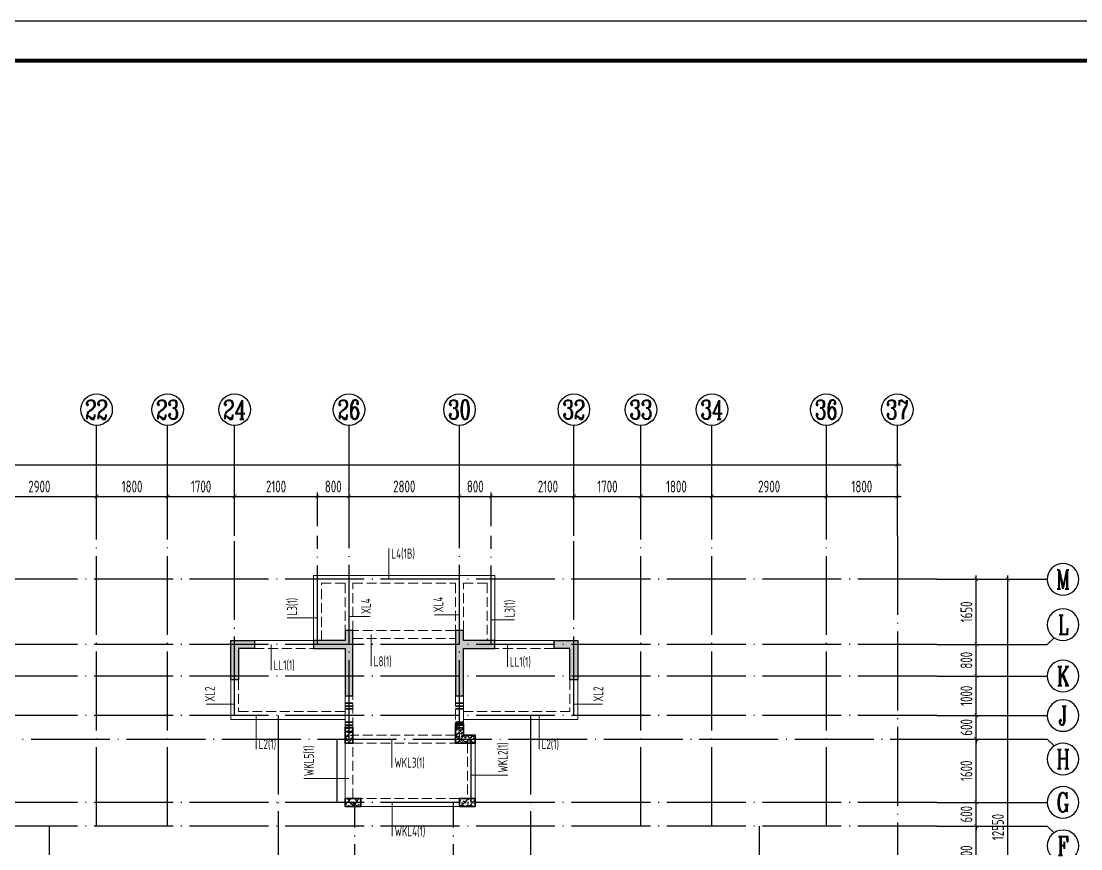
# Model space of a CAD drawing. Extents: x -668857 to 143095, y -247466 to 228182.
# Drawn here: x -69943 to -43082, y -209027 to -188066 of the extents above; entities that cross this region are included whole.
import ezdxf
from ezdxf.enums import TextEntityAlignment as Align

# ---------------------------------------------------------------- set-up
doc = ezdxf.new("R2010")
doc.units = 0
doc.header["$LTSCALE"] = 1000
doc.linetypes.add('DASH', pattern=[0.35, 0.25, -0.1])
doc.linetypes.add('DOTE', pattern=[2.42, 2, -0.2, 0.02, -0.2])
doc.layers.get('0').update_dxf_attribs({"linetype": 'CONTINUOUS'})
doc.layers.get('DEFPOINTS').update_dxf_attribs({"linetype": 'CONTINUOUS'})
for name, color, linetype in [('-TK', 7, 'CONTINUOUS'), ('A-AXIS', 1, 'CONTINUOUS'), ('A-DOTE', 10, 'DOTE'), ('AXIS_NUM', 7, 'CONTINUOUS'), ('S-L主梁线', 4, 'DASH'), ('S-L梁编号', 6, 'CONTINUOUS'), ('S-Q墙填充', 252, 'CONTINUOUS'), ('S-Q墙实线', 6, 'CONTINUOUS'), ('S-Y一般标注', 3, 'CONTINUOUS'), ('S-Z柱填充', 252, 'CONTINUOUS'), ('S-Z柱实线', 6, 'CONTINUOUS')]:
    doc.layers.add(name, color=color, linetype=linetype)
doc.layers.add('梁附加箍筋', color=1, linetype='CONTINUOUS', lineweight=35)
doc.styles.add('TSSD_Axis', font='complex.shx', dxfattribs={"width": 0.7, "bigfont": 'hztxt.shx'})
doc.styles.add('TSSD_DIMENSION', font='Tssdeng.shx', dxfattribs={"width": 0.7, "bigfont": 'tssdchn.shx'})
doc.styles.add('TSSD_REIN', font='tssdeng.shx', dxfattribs={"width": 0.7, "height": 300, "bigfont": 'tssdchn.shx'})
doc.dimstyles.new('TSSD_100_100', dxfattribs={"dimtxt": 300, "dimasz": 100, "dimexe": 100, "dimexo": 250, "dimgap": 100, "dimtad": 1, "dimdec": 0, "dimzin": 0, "dimdsep": 46, "dimtxsty": 'TSSD_DIMENSION', "dimblk": 'ARCHTICK', "dimcen": 0, "dimdle": 100, "dimclrt": 7, "dimadec": 0, "dimazin": 0, "dimtfac": 1, "dimtdec": 0, "dimtix": 1, "dimtmove": 2, "dimatfit": 3, "dimldrblk": 'ARCHTICK', "dimfxl": 0, "dimtolj": 1, "dimtzin": 0, "dimarcsym": 0})
pattern_1 = [(50, (-438601.27, -407646.89), (215.178055, -18.82564), [22.5, -247.5]), (355, (-438601.27, -407646.89), (-41.6254, 225.65764), [18, -198]), (100.4514, (-438583.34, -407648.46), (173.55281, 206.83186), [19.12206, -210.34263]), (46.1842, (-438601.27, -407586.9), (320.17231, -49.6557), [33.75, -371.25]), (96.6356, (-438574.6, -407591.02), (280.39881, 292.23536), [28.68309, -315.5139]), (351.1842, (-438601.27, -407586.9), (280.39858, 292.23558), [27, -297]), (21, (-438571.27, -407601.89), (179.072116, -120.78567), [22.5, -247.5]), (326, (-438571.27, -407601.89), (72.9946, 217.54501), [18, -198]), (71.4514, (-438556.35, -407611.95), (252.06679, 96.75915), [19.12206, -210.34263]), (37.5, (-438601.27, -407646.89), (3.647957, 99.868156), [0, -195.6, 0, -201, 0, -198.75]), (7.5, (-438601.27, -407646.89), (78.92086, 118.323514), [0, -114.6, 0, -191.1, 0, -75.75]), (327.5, (-438668.17, -407646.89), (160.146731, -6.766462), [0, -75, 0, -234, 0, -310.5]), (317.5, (-438698.17, -407646.89), (174.95585, 30.031495), [0, -97.5, 0, -155.4, 0, -220.5]), (45, (-438601.27, -407646.89), (-106.066017, 106.066017), [])]

# ---------------------------------------------------------------- blocks, each defined once
blk = doc.blocks.new('A1')
blk.add_lwpolyline([(0, 59400), (0, 0), (84100, 0), (84100, 59400)], close=True)
at = {"const_width": 100}
blk.add_lwpolyline([(2500, 58400), (2500, 1000), (83100, 1000), (83100, 58400)], close=True, dxfattribs=at)
blk = doc.blocks.new('ts_axno')
at = {"color": 0, "linetype": 'ByBlock', "lineweight": -2}
blk.add_circle((0, 0), 0.5, dxfattribs=at)
at = {"color": 0, "linetype": 'ByBlock', "lineweight": -2, "style": 'TSSD_Axis', "width": 0.7}
blk.add_attdef('A', text='', height=0.6, dxfattribs=at).set_placement((0, 0), align=Align.MIDDLE_CENTER)
blk = doc.blocks.new('_ArchTick')
at = {"color": 0, "linetype": 'ByBlock', "const_width": 0.15}
blk.add_lwpolyline([(-0.5, -0.5), (0.5, 0.5)], dxfattribs=at)
blk = doc.blocks.new('*D109')
at = {"layer": 'DEFPOINTS', "color": 0}
for p in [(34300, 19250), (31400, 18250), (34300, 18250)]:
    blk.add_point(p, dxfattribs=at)
at = {"layer": 'S-Y一般标注', "color": 0, "lineweight": -2}
for p, q in [((31400, 18500), (31400, 19350)), ((34300, 18500), (34300, 19350)), ((31300, 19250), (34400, 19250))]:
    blk.add_line(p, q, dxfattribs=at)
at = {"layer": 'S-Y一般标注', "color": 0, "lineweight": -2, "xscale": 100, "yscale": 100, "zscale": 100, "rotation": 180}
blk.add_blockref('_ArchTick', (31400, 19250), dxfattribs=at)
at = {"layer": 'S-Y一般标注', "color": 0, "lineweight": -2, "xscale": 100, "yscale": 100, "zscale": 100}
blk.add_blockref('_ArchTick', (34300, 19250), dxfattribs=at)
at = {"layer": 'S-Y一般标注', "color": 7, "insert": (32850, 19500), "char_height": 300, "attachment_point": 5, "style": 'TSSD_DIMENSION'}
blk.add_mtext('\\A1;2900', dxfattribs=at)
blk = doc.blocks.new('*D110')
at = {"layer": 'DEFPOINTS', "color": 0}
for p in [(36100, 19250), (34300, 18250), (36100, 18250)]:
    blk.add_point(p, dxfattribs=at)
at = {"layer": 'S-Y一般标注', "color": 0, "lineweight": -2}
for p, q in [((34300, 18500), (34300, 19350)), ((36100, 18500), (36100, 19350)), ((34200, 19250), (36200, 19250))]:
    blk.add_line(p, q, dxfattribs=at)
at = {"layer": 'S-Y一般标注', "color": 0, "lineweight": -2, "xscale": 100, "yscale": 100, "zscale": 100, "rotation": 180}
blk.add_blockref('_ArchTick', (34300, 19250), dxfattribs=at)
at = {"layer": 'S-Y一般标注', "color": 0, "lineweight": -2, "xscale": 100, "yscale": 100, "zscale": 100}
blk.add_blockref('_ArchTick', (36100, 19250), dxfattribs=at)
at = {"layer": 'S-Y一般标注', "color": 7, "insert": (35200, 19500), "char_height": 300, "attachment_point": 5, "style": 'TSSD_DIMENSION'}
blk.add_mtext('\\A1;1800', dxfattribs=at)
blk = doc.blocks.new('*D111')
at = {"layer": 'DEFPOINTS', "color": 0}
for p in [(37800, 19250), (36100, 18250), (37800, 18250)]:
    blk.add_point(p, dxfattribs=at)
at = {"layer": 'S-Y一般标注', "color": 0, "lineweight": -2}
for p, q in [((36100, 18500), (36100, 19350)), ((37800, 18500), (37800, 19350)), ((36000, 19250), (37900, 19250))]:
    blk.add_line(p, q, dxfattribs=at)
at = {"layer": 'S-Y一般标注', "color": 0, "lineweight": -2, "xscale": 100, "yscale": 100, "zscale": 100, "rotation": 180}
blk.add_blockref('_ArchTick', (36100, 19250), dxfattribs=at)
at = {"layer": 'S-Y一般标注', "color": 0, "lineweight": -2, "xscale": 100, "yscale": 100, "zscale": 100}
blk.add_blockref('_ArchTick', (37800, 19250), dxfattribs=at)
at = {"layer": 'S-Y一般标注', "color": 7, "insert": (36950, 19500), "char_height": 300, "attachment_point": 5, "style": 'TSSD_DIMENSION'}
blk.add_mtext('\\A1;1700', dxfattribs=at)
blk = doc.blocks.new('*D112')
at = {"layer": 'DEFPOINTS', "color": 0}
for p in [(40700, 19250), (39900, 18250), (40700, 18250)]:
    blk.add_point(p, dxfattribs=at)
at = {"layer": 'S-Y一般标注', "color": 0, "lineweight": -2}
for p, q in [((39900, 18500), (39900, 19350)), ((40700, 18500), (40700, 19350)), ((39800, 19250), (40800, 19250))]:
    blk.add_line(p, q, dxfattribs=at)
at = {"layer": 'S-Y一般标注', "color": 0, "lineweight": -2, "xscale": 100, "yscale": 100, "zscale": 100, "rotation": 180}
blk.add_blockref('_ArchTick', (39900, 19250), dxfattribs=at)
at = {"layer": 'S-Y一般标注', "color": 0, "lineweight": -2, "xscale": 100, "yscale": 100, "zscale": 100}
blk.add_blockref('_ArchTick', (40700, 19250), dxfattribs=at)
at = {"layer": 'S-Y一般标注', "color": 7, "insert": (40300, 19500), "char_height": 300, "attachment_point": 5, "style": 'TSSD_DIMENSION'}
blk.add_mtext('\\A1;800', dxfattribs=at)
blk = doc.blocks.new('*D113')
at = {"layer": 'DEFPOINTS', "color": 0}
for p in [(43500, 19250), (40700, 18250), (43500, 18250)]:
    blk.add_point(p, dxfattribs=at)
at = {"layer": 'S-Y一般标注', "color": 0, "lineweight": -2}
for p, q in [((40700, 18500), (40700, 19350)), ((43500, 18500), (43500, 19350)), ((40600, 19250), (43600, 19250))]:
    blk.add_line(p, q, dxfattribs=at)
at = {"layer": 'S-Y一般标注', "color": 0, "lineweight": -2, "xscale": 100, "yscale": 100, "zscale": 100, "rotation": 180}
blk.add_blockref('_ArchTick', (40700, 19250), dxfattribs=at)
at = {"layer": 'S-Y一般标注', "color": 0, "lineweight": -2, "xscale": 100, "yscale": 100, "zscale": 100}
blk.add_blockref('_ArchTick', (43500, 19250), dxfattribs=at)
at = {"layer": 'S-Y一般标注', "color": 7, "insert": (42100, 19500), "char_height": 300, "attachment_point": 5, "style": 'TSSD_DIMENSION'}
blk.add_mtext('\\A1;2800', dxfattribs=at)
blk = doc.blocks.new('*D114')
at = {"layer": 'DEFPOINTS', "color": 0}
for p in [(46400, 19250), (44300, 18250), (46400, 18250)]:
    blk.add_point(p, dxfattribs=at)
at = {"layer": 'S-Y一般标注', "color": 0, "lineweight": -2}
for p, q in [((44300, 18500), (44300, 19350)), ((46400, 18500), (46400, 19350)), ((44200, 19250), (46500, 19250))]:
    blk.add_line(p, q, dxfattribs=at)
at = {"layer": 'S-Y一般标注', "color": 0, "lineweight": -2, "xscale": 100, "yscale": 100, "zscale": 100, "rotation": 180}
blk.add_blockref('_ArchTick', (44300, 19250), dxfattribs=at)
at = {"layer": 'S-Y一般标注', "color": 0, "lineweight": -2, "xscale": 100, "yscale": 100, "zscale": 100}
blk.add_blockref('_ArchTick', (46400, 19250), dxfattribs=at)
at = {"layer": 'S-Y一般标注', "color": 7, "insert": (45742, 19500), "char_height": 300, "attachment_point": 5, "style": 'TSSD_DIMENSION'}
blk.add_mtext('\\A1;2100', dxfattribs=at)
blk = doc.blocks.new('*D115')
at = {"layer": 'DEFPOINTS', "color": 0}
for p in [(48100, 19250), (46400, 18250), (48100, 18250)]:
    blk.add_point(p, dxfattribs=at)
at = {"layer": 'S-Y一般标注', "color": 0, "lineweight": -2}
for p, q in [((46400, 18500), (46400, 19350)), ((48100, 18500), (48100, 19350)), ((46300, 19250), (48200, 19250))]:
    blk.add_line(p, q, dxfattribs=at)
at = {"layer": 'S-Y一般标注', "color": 0, "lineweight": -2, "xscale": 100, "yscale": 100, "zscale": 100, "rotation": 180}
blk.add_blockref('_ArchTick', (46400, 19250), dxfattribs=at)
at = {"layer": 'S-Y一般标注', "color": 0, "lineweight": -2, "xscale": 100, "yscale": 100, "zscale": 100}
blk.add_blockref('_ArchTick', (48100, 19250), dxfattribs=at)
at = {"layer": 'S-Y一般标注', "color": 7, "insert": (47250, 19500), "char_height": 300, "attachment_point": 5, "style": 'TSSD_DIMENSION'}
blk.add_mtext('\\A1;1700', dxfattribs=at)
blk = doc.blocks.new('*D116')
at = {"layer": 'DEFPOINTS', "color": 0}
for p in [(49900, 19250), (48100, 18250), (49900, 18250)]:
    blk.add_point(p, dxfattribs=at)
at = {"layer": 'S-Y一般标注', "color": 0, "lineweight": -2}
for p, q in [((48100, 18500), (48100, 19350)), ((49900, 18500), (49900, 19350)), ((48000, 19250), (50000, 19250))]:
    blk.add_line(p, q, dxfattribs=at)
at = {"layer": 'S-Y一般标注', "color": 0, "lineweight": -2, "xscale": 100, "yscale": 100, "zscale": 100, "rotation": 180}
blk.add_blockref('_ArchTick', (48100, 19250), dxfattribs=at)
at = {"layer": 'S-Y一般标注', "color": 0, "lineweight": -2, "xscale": 100, "yscale": 100, "zscale": 100}
blk.add_blockref('_ArchTick', (49900, 19250), dxfattribs=at)
at = {"layer": 'S-Y一般标注', "color": 7, "insert": (49000, 19500), "char_height": 300, "attachment_point": 5, "style": 'TSSD_DIMENSION'}
blk.add_mtext('\\A1;1800', dxfattribs=at)
blk = doc.blocks.new('*D117')
at = {"layer": 'DEFPOINTS', "color": 0}
for p in [(52800, 19250), (49900, 18250), (52800, 18250)]:
    blk.add_point(p, dxfattribs=at)
at = {"layer": 'S-Y一般标注', "color": 0, "lineweight": -2}
for p, q in [((49900, 18500), (49900, 19350)), ((52800, 18500), (52800, 19350)), ((49800, 19250), (52900, 19250))]:
    blk.add_line(p, q, dxfattribs=at)
at = {"layer": 'S-Y一般标注', "color": 0, "lineweight": -2, "xscale": 100, "yscale": 100, "zscale": 100, "rotation": 180}
blk.add_blockref('_ArchTick', (49900, 19250), dxfattribs=at)
at = {"layer": 'S-Y一般标注', "color": 0, "lineweight": -2, "xscale": 100, "yscale": 100, "zscale": 100}
blk.add_blockref('_ArchTick', (52800, 19250), dxfattribs=at)
at = {"layer": 'S-Y一般标注', "color": 7, "insert": (51350, 19500), "char_height": 300, "attachment_point": 5, "style": 'TSSD_DIMENSION'}
blk.add_mtext('\\A1;2900', dxfattribs=at)
blk = doc.blocks.new('*D118')
at = {"layer": 'DEFPOINTS', "color": 0}
for p in [(54600, 19250), (52800, 18250), (54600, 18250)]:
    blk.add_point(p, dxfattribs=at)
at = {"layer": 'S-Y一般标注', "color": 0, "lineweight": -2}
for p, q in [((52800, 18500), (52800, 19350)), ((54600, 18500), (54600, 19350)), ((52700, 19250), (54700, 19250))]:
    blk.add_line(p, q, dxfattribs=at)
at = {"layer": 'S-Y一般标注', "color": 0, "lineweight": -2, "xscale": 100, "yscale": 100, "zscale": 100, "rotation": 180}
blk.add_blockref('_ArchTick', (52800, 19250), dxfattribs=at)
at = {"layer": 'S-Y一般标注', "color": 0, "lineweight": -2, "xscale": 100, "yscale": 100, "zscale": 100}
blk.add_blockref('_ArchTick', (54600, 19250), dxfattribs=at)
at = {"layer": 'S-Y一般标注', "color": 7, "insert": (53700, 19500), "char_height": 300, "attachment_point": 5, "style": 'TSSD_DIMENSION'}
blk.add_mtext('\\A1;1800', dxfattribs=at)
blk = doc.blocks.new('*D119')
at = {"layer": 'DEFPOINTS', "color": 0}
for p in [(54600, 20050), (4600, 18250), (54600, 18250)]:
    blk.add_point(p, dxfattribs=at)
at = {"layer": 'S-Y一般标注', "color": 0, "lineweight": -2}
for p, q in [((4600, 18500), (4600, 20150)), ((54600, 18500), (54600, 20150)), ((4500, 20050), (54700, 20050))]:
    blk.add_line(p, q, dxfattribs=at)
at = {"layer": 'S-Y一般标注', "color": 0, "lineweight": -2, "xscale": 100, "yscale": 100, "zscale": 100, "rotation": 180}
blk.add_blockref('_ArchTick', (4600, 20050), dxfattribs=at)
at = {"layer": 'S-Y一般标注', "color": 0, "lineweight": -2, "xscale": 100, "yscale": 100, "zscale": 100}
blk.add_blockref('_ArchTick', (54600, 20050), dxfattribs=at)
at = {"layer": 'S-Y一般标注', "color": 7, "insert": (29600, 20300), "char_height": 300, "attachment_point": 5, "style": 'TSSD_DIMENSION'}
blk.add_mtext('\\A1;50000', dxfattribs=at)
blk = doc.blocks.new('*D132')
at = {"layer": 'DEFPOINTS', "color": 0}
for p in [(39900, 19250), (37800, 18250), (39900, 18250)]:
    blk.add_point(p, dxfattribs=at)
at = {"layer": 'S-Y一般标注', "color": 0, "lineweight": -2}
for p, q in [((37800, 18500), (37800, 19350)), ((39900, 18500), (39900, 19350)), ((37700, 19250), (40000, 19250))]:
    blk.add_line(p, q, dxfattribs=at)
at = {"layer": 'S-Y一般标注', "color": 0, "lineweight": -2, "xscale": 100, "yscale": 100, "zscale": 100, "rotation": 180}
blk.add_blockref('_ArchTick', (37800, 19250), dxfattribs=at)
at = {"layer": 'S-Y一般标注', "color": 0, "lineweight": -2, "xscale": 100, "yscale": 100, "zscale": 100}
blk.add_blockref('_ArchTick', (39900, 19250), dxfattribs=at)
at = {"layer": 'S-Y一般标注', "color": 7, "insert": (38850, 19500), "char_height": 300, "attachment_point": 5, "style": 'TSSD_DIMENSION'}
blk.add_mtext('\\A1;2100', dxfattribs=at)
blk = doc.blocks.new('*D133')
at = {"layer": 'DEFPOINTS', "color": 0}
for p in [(44300, 19250), (43500, 18250), (44300, 18250)]:
    blk.add_point(p, dxfattribs=at)
at = {"layer": 'S-Y一般标注', "color": 0, "lineweight": -2}
for p, q in [((43500, 18500), (43500, 19350)), ((44300, 18500), (44300, 19350)), ((43400, 19250), (44400, 19250))]:
    blk.add_line(p, q, dxfattribs=at)
at = {"layer": 'S-Y一般标注', "color": 0, "lineweight": -2, "xscale": 100, "yscale": 100, "zscale": 100, "rotation": 180}
blk.add_blockref('_ArchTick', (43500, 19250), dxfattribs=at)
at = {"layer": 'S-Y一般标注', "color": 0, "lineweight": -2, "xscale": 100, "yscale": 100, "zscale": 100}
blk.add_blockref('_ArchTick', (44300, 19250), dxfattribs=at)
at = {"layer": 'S-Y一般标注', "color": 7, "insert": (43900, 19500), "char_height": 300, "attachment_point": 5, "style": 'TSSD_DIMENSION'}
blk.add_mtext('\\A1;800', dxfattribs=at)
blk = doc.blocks.new('*D148')
at = {"layer": 'DEFPOINTS', "color": 0}
for p in [(55600, 10900), (56600, 10900), (55600, 9400)]:
    blk.add_point(p, dxfattribs=at)
at = {"layer": 'S-Y一般标注', "color": 0, "lineweight": -2}
for p, q in [((55850, 10900), (56700, 10900)), ((56600, 9300), (56600, 11000)), ((55850, 9400), (56700, 9400))]:
    blk.add_line(p, q, dxfattribs=at)
at = {"layer": 'S-Y一般标注', "color": 0, "lineweight": -2, "xscale": 100, "yscale": 100, "zscale": 100}
for p, rotation in [((56600, 10900), 90), ((56600, 9400), 270)]:
    blk.add_blockref('_ArchTick', p, dxfattribs=dict(at, rotation=rotation))
at = {"layer": 'S-Y一般标注', "color": 7, "insert": (56350, 10150), "char_height": 300, "attachment_point": 5, "rotation": 90, "style": 'TSSD_DIMENSION'}
blk.add_mtext('\\A1;1500', dxfattribs=at)
blk = doc.blocks.new('*D149')
at = {"layer": 'DEFPOINTS', "color": 0}
for p in [(55600, 11500), (56600, 11500), (55600, 10900)]:
    blk.add_point(p, dxfattribs=at)
at = {"layer": 'S-Y一般标注', "color": 0, "lineweight": -2}
for p, q in [((56600, 11500), (56600, 11600)), ((55850, 11500), (56700, 11500)), ((56600, 10900), (56600, 11500)), ((55850, 10900), (56700, 10900)), ((56600, 10900), (56600, 10800))]:
    blk.add_line(p, q, dxfattribs=at)
at = {"layer": 'S-Y一般标注', "color": 0, "lineweight": -2, "xscale": 100, "yscale": 100, "zscale": 100}
for p, rotation in [((56600, 11500), 270), ((56600, 10900), 90)]:
    blk.add_blockref('_ArchTick', p, dxfattribs=dict(at, rotation=rotation))
at = {"layer": 'S-Y一般标注', "color": 7, "insert": (56350, 11200), "char_height": 300, "attachment_point": 5, "rotation": 90, "style": 'TSSD_DIMENSION'}
blk.add_mtext('\\A1;600', dxfattribs=at)
blk = doc.blocks.new('*D150')
at = {"layer": 'DEFPOINTS', "color": 0}
for p in [(55600, 13100), (56600, 13100), (55600, 11500)]:
    blk.add_point(p, dxfattribs=at)
at = {"layer": 'S-Y一般标注', "color": 0, "lineweight": -2}
for p, q in [((56600, 11400), (56600, 13200)), ((55850, 13100), (56700, 13100)), ((55850, 11500), (56700, 11500))]:
    blk.add_line(p, q, dxfattribs=at)
at = {"layer": 'S-Y一般标注', "color": 0, "lineweight": -2, "xscale": 100, "yscale": 100, "zscale": 100}
for p, rotation in [((56600, 13100), 90), ((56600, 11500), 270)]:
    blk.add_blockref('_ArchTick', p, dxfattribs=dict(at, rotation=rotation))
at = {"layer": 'S-Y一般标注', "color": 7, "insert": (56350, 12300), "char_height": 300, "attachment_point": 5, "rotation": 90, "style": 'TSSD_DIMENSION'}
blk.add_mtext('\\A1;1600', dxfattribs=at)
blk = doc.blocks.new('*D151')
at = {"layer": 'DEFPOINTS', "color": 0}
for p in [(55600, 13700), (56600, 13700), (55600, 13100)]:
    blk.add_point(p, dxfattribs=at)
at = {"layer": 'S-Y一般标注', "color": 0, "lineweight": -2}
for p, q in [((55850, 13700), (56700, 13700)), ((56600, 13700), (56600, 13800)), ((56600, 13100), (56600, 13700)), ((55850, 13100), (56700, 13100)), ((56600, 13100), (56600, 13000))]:
    blk.add_line(p, q, dxfattribs=at)
at = {"layer": 'S-Y一般标注', "color": 0, "lineweight": -2, "xscale": 100, "yscale": 100, "zscale": 100}
for p, rotation in [((56600, 13700), 270), ((56600, 13100), 90)]:
    blk.add_blockref('_ArchTick', p, dxfattribs=dict(at, rotation=rotation))
at = {"layer": 'S-Y一般标注', "color": 7, "insert": (56350, 13400), "char_height": 300, "attachment_point": 5, "rotation": 90, "style": 'TSSD_DIMENSION'}
blk.add_mtext('\\A1;600', dxfattribs=at)
blk = doc.blocks.new('*D152')
at = {"layer": 'DEFPOINTS', "color": 0}
for p in [(55600, 14700), (56600, 14700), (55600, 13700)]:
    blk.add_point(p, dxfattribs=at)
at = {"layer": 'S-Y一般标注', "color": 0, "lineweight": -2}
for p, q in [((56600, 13600), (56600, 14800)), ((55850, 14700), (56700, 14700)), ((55850, 13700), (56700, 13700))]:
    blk.add_line(p, q, dxfattribs=at)
at = {"layer": 'S-Y一般标注', "color": 0, "lineweight": -2, "xscale": 100, "yscale": 100, "zscale": 100}
for p, rotation in [((56600, 14700), 90), ((56600, 13700), 270)]:
    blk.add_blockref('_ArchTick', p, dxfattribs=dict(at, rotation=rotation))
at = {"layer": 'S-Y一般标注', "color": 7, "insert": (56350, 14200), "char_height": 300, "attachment_point": 5, "rotation": 90, "style": 'TSSD_DIMENSION'}
blk.add_mtext('\\A1;1000', dxfattribs=at)
blk = doc.blocks.new('*D153')
at = {"layer": 'DEFPOINTS', "color": 0}
for p in [(55600, 17150), (57400, 17150), (55600, 4600)]:
    blk.add_point(p, dxfattribs=at)
at = {"layer": 'S-Y一般标注', "color": 0, "lineweight": -2}
for p, q in [((57400, 4500), (57400, 17250)), ((55850, 17150), (57500, 17150)), ((55850, 4600), (57500, 4600))]:
    blk.add_line(p, q, dxfattribs=at)
at = {"layer": 'S-Y一般标注', "color": 0, "lineweight": -2, "xscale": 100, "yscale": 100, "zscale": 100}
for p, rotation in [((57400, 17150), 90), ((57400, 4600), 270)]:
    blk.add_blockref('_ArchTick', p, dxfattribs=dict(at, rotation=rotation))
at = {"layer": 'S-Y一般标注', "color": 7, "insert": (57150, 10875), "char_height": 300, "attachment_point": 5, "rotation": 90, "style": 'TSSD_DIMENSION'}
blk.add_mtext('\\A1;12550', dxfattribs=at)
blk = doc.blocks.new('*D154')
at = {"layer": 'DEFPOINTS', "color": 0}
for p in [(55600, 15500), (56600, 15500), (55600, 14700)]:
    blk.add_point(p, dxfattribs=at)
at = {"layer": 'S-Y一般标注', "color": 0, "lineweight": -2}
for p, q in [((56600, 14600), (56600, 15600)), ((55850, 15500), (56700, 15500)), ((55850, 14700), (56700, 14700))]:
    blk.add_line(p, q, dxfattribs=at)
at = {"layer": 'S-Y一般标注', "color": 0, "lineweight": -2, "xscale": 100, "yscale": 100, "zscale": 100}
for p, rotation in [((56600, 15500), 90), ((56600, 14700), 270)]:
    blk.add_blockref('_ArchTick', p, dxfattribs=dict(at, rotation=rotation))
at = {"layer": 'S-Y一般标注', "color": 7, "insert": (56350, 15100), "char_height": 300, "attachment_point": 5, "rotation": 90, "style": 'TSSD_DIMENSION'}
blk.add_mtext('\\A1;800', dxfattribs=at)
blk = doc.blocks.new('*D157')
at = {"layer": 'DEFPOINTS', "color": 0}
for p in [(55600, 17150), (56600, 17150), (55600, 15500)]:
    blk.add_point(p, dxfattribs=at)
at = {"layer": 'S-Y一般标注', "color": 0, "lineweight": -2}
for p, q in [((56600, 15400), (56600, 17250)), ((55850, 17150), (56700, 17150)), ((55850, 15500), (56700, 15500))]:
    blk.add_line(p, q, dxfattribs=at)
at = {"layer": 'S-Y一般标注', "color": 0, "lineweight": -2, "xscale": 100, "yscale": 100, "zscale": 100}
for p, rotation in [((56600, 17150), 90), ((56600, 15500), 270)]:
    blk.add_blockref('_ArchTick', p, dxfattribs=dict(at, rotation=rotation))
at = {"layer": 'S-Y一般标注', "color": 7, "insert": (56350, 16325), "char_height": 300, "attachment_point": 5, "rotation": 90, "style": 'TSSD_DIMENSION'}
blk.add_mtext('\\A1;1650', dxfattribs=at)
blk = doc.blocks.new('20210726.16395156')
at = {"layer": 'A-AXIS'}
for p, q in [((34300, 18249.9), (34300, 21049.9)), ((36100, 18249.9), (36100, 21049.9)), ((37800, 18249.9), (37800, 21049.9)), ((40700, 18249.9), (40700, 21049.9)), ((43500, 18249.9), (43500, 21049.9)), ((46400, 18249.9), (46400, 21049.9)), ((48100, 18249.9), (48100, 21049.9)), ((49900, 18249.9), (49900, 21049.9)), ((52800, 18249.9), (52800, 21049.9)), ((54600, 18249.9), (54600, 21049.9)), ((55600, 17150), (58400, 17150)), ((58400, 15500), (58571.6, 15671.7)), ((55600, 15500), (58400, 15500)), ((55600, 14700), (58400, 14700)), ((55600, 13700), (58400, 13700)), ((55600, 13100.3), (58400, 13100.3)), ((58400, 13100.3), (58571.6, 12928.7)), ((55600, 11500), (58400, 11500)), ((55600, 10900), (58400, 10900)), ((58400, 10900), (58571.6, 10728.4))]:
    blk.add_line(p, q, dxfattribs=at)
at = {"layer": 'A-DOTE'}
for p, q in [((34300, 10900), (34300, 18249.9)), ((36100, 10900), (36100, 18249.9)), ((37800, 13700), (37800, 18249.9)), ((39900, 15500), (39900, 18249.9)), ((40700, 13100.3), (40700, 18249.9)), ((43500, 13100.3), (43500, 18249.9)), ((44300, 15500), (44300, 18249.9)), ((46400, 13700), (46400, 18249.9)), ((48100, 10900), (48100, 18249.9)), ((49900, 10900), (49900, 18249.9)), ((52800, 10900), (52800, 18249.9)), ((54600, 18249.9), (54600, 3600)), ((55600, 17150), (3600, 17150)), ((55600, 15500), (3600, 15500)), ((55600, 14700), (3600, 14700)), ((55600, 13700), (3600, 13700)), ((38900.2, 13700), (38900, 3600)), ((45299.8, 13700), (45300, 3600)), ((3600, 13100.3), (55600, 13100.3)), ((40400, 11500), (40400, 13100)), ((43800, 11500), (43800, 13100)), ((55600, 11500), (3600, 11500)), ((40850, 3600.2), (40850, 11500)), ((43350, 3600.2), (43350, 11500)), ((55600, 10900), (3600, 10900)), ((33100, 10900), (33100, 3600)), ((51100, 10900), (51100, 3600))]:
    blk.add_line(p, q, dxfattribs=at)
at = {"layer": 'A-AXIS'}
ref = blk.add_blockref('ts_axno', (34300, 21449.9), dxfattribs=dict(at, xscale=800, yscale=800, zscale=800))
ref.add_attrib('14', '22', dxfattribs={"layer": 'AXIS_NUM', "height": 480, "style": 'TSSD_Axis', "width": 0.7}).set_placement((34300, 21449.9), align=Align.MIDDLE_CENTER)
ref = blk.add_blockref('ts_axno', (36100, 21449.9), dxfattribs=dict(at, xscale=800, yscale=800, zscale=800))
ref.add_attrib('15', '23', dxfattribs={"layer": 'AXIS_NUM', "height": 480, "style": 'TSSD_Axis', "width": 0.7}).set_placement((36100, 21449.9), align=Align.MIDDLE_CENTER)
ref = blk.add_blockref('ts_axno', (37800, 21449.9), dxfattribs=dict(at, xscale=800, yscale=800, zscale=800))
ref.add_attrib('16', '24', dxfattribs={"layer": 'AXIS_NUM', "height": 480, "style": 'TSSD_Axis', "width": 0.7}).set_placement((37800, 21449.9), align=Align.MIDDLE_CENTER)
ref = blk.add_blockref('ts_axno', (40700, 21449.9), dxfattribs=dict(at, xscale=800, yscale=800, zscale=800))
ref.add_attrib('17', '26', dxfattribs={"layer": 'AXIS_NUM', "height": 480, "style": 'TSSD_Axis', "width": 0.7}).set_placement((40700, 21449.9), align=Align.MIDDLE_CENTER)
ref = blk.add_blockref('ts_axno', (43500, 21449.9), dxfattribs=dict(at, xscale=800, yscale=800, zscale=800))
ref.add_attrib('18', '30', dxfattribs={"layer": 'AXIS_NUM', "height": 480, "style": 'TSSD_Axis', "width": 0.7}).set_placement((43500, 21449.9), align=Align.MIDDLE_CENTER)
ref = blk.add_blockref('ts_axno', (46400, 21449.9), dxfattribs=dict(at, xscale=800, yscale=800, zscale=800))
ref.add_attrib('19', '32', dxfattribs={"layer": 'AXIS_NUM', "height": 480, "style": 'TSSD_Axis', "width": 0.7}).set_placement((46400, 21449.9), align=Align.MIDDLE_CENTER)
ref = blk.add_blockref('ts_axno', (48100, 21449.9), dxfattribs=dict(at, xscale=800, yscale=800, zscale=800))
ref.add_attrib('20', '33', dxfattribs={"layer": 'AXIS_NUM', "height": 480, "style": 'TSSD_Axis', "width": 0.7}).set_placement((48100, 21449.9), align=Align.MIDDLE_CENTER)
ref = blk.add_blockref('ts_axno', (49900, 21449.9), dxfattribs=dict(at, xscale=800, yscale=800, zscale=800))
ref.add_attrib('21', '34', dxfattribs={"layer": 'AXIS_NUM', "height": 480, "style": 'TSSD_Axis', "width": 0.7}).set_placement((49900, 21449.9), align=Align.MIDDLE_CENTER)
ref = blk.add_blockref('ts_axno', (52800, 21449.9), dxfattribs=dict(at, xscale=800, yscale=800, zscale=800))
ref.add_attrib('22', '36', dxfattribs={"layer": 'AXIS_NUM', "height": 480, "style": 'TSSD_Axis', "width": 0.7}).set_placement((52800, 21449.9), align=Align.MIDDLE_CENTER)
ref = blk.add_blockref('ts_axno', (54600, 21449.9), dxfattribs=dict(at, xscale=800, yscale=800, zscale=800))
ref.add_attrib('23', '37', dxfattribs={"layer": 'AXIS_NUM', "height": 480, "style": 'TSSD_Axis', "width": 0.7}).set_placement((54600, 21449.9), align=Align.MIDDLE_CENTER)
ref = blk.add_blockref('ts_axno', (58800, 17150), dxfattribs=dict(at, xscale=-800, yscale=800, zscale=800))
ref.add_attrib('G', 'M', dxfattribs={"layer": 'AXIS_NUM', "height": 480, "style": 'TSSD_Axis', "width": 0.7}).set_placement((58800, 17150), align=Align.MIDDLE_CENTER)
ref = blk.add_blockref('ts_axno', (58800, 16000), dxfattribs=dict(at, xscale=-800, yscale=800, zscale=800))
ref.add_attrib('G', 'L', dxfattribs={"layer": 'AXIS_NUM', "height": 480, "style": 'TSSD_Axis', "width": 0.7}).set_placement((58800, 16000), align=Align.MIDDLE_CENTER)
ref = blk.add_blockref('ts_axno', (58800, 14700), dxfattribs=dict(at, xscale=-800, yscale=800, zscale=800))
ref.add_attrib('G', 'K', dxfattribs={"layer": 'AXIS_NUM', "height": 480, "style": 'TSSD_Axis', "width": 0.7}).set_placement((58800, 14700), align=Align.MIDDLE_CENTER)
ref = blk.add_blockref('ts_axno', (58800, 13700), dxfattribs=dict(at, xscale=-800, yscale=800, zscale=800))
ref.add_attrib('G', 'J', dxfattribs={"layer": 'AXIS_NUM', "height": 480, "style": 'TSSD_Axis', "width": 0.7}).set_placement((58800, 13700), align=Align.MIDDLE_CENTER)
ref = blk.add_blockref('ts_axno', (58800, 12600.3), dxfattribs=dict(at, xscale=-800, yscale=800, zscale=800))
ref.add_attrib('C', 'H', dxfattribs={"layer": 'AXIS_NUM', "height": 480, "style": 'TSSD_Axis', "width": 0.7}).set_placement((58800, 12600.3), align=Align.MIDDLE_CENTER)
ref = blk.add_blockref('ts_axno', (58800, 11500), dxfattribs=dict(at, xscale=-800, yscale=800, zscale=800))
ref.add_attrib('D', 'G', dxfattribs={"layer": 'AXIS_NUM', "height": 480, "style": 'TSSD_Axis', "width": 0.7}).set_placement((58800, 11500), align=Align.MIDDLE_CENTER)
ref = blk.add_blockref('ts_axno', (58800, 10400), dxfattribs=dict(at, xscale=-800, yscale=800, zscale=800))
ref.add_attrib('C', 'F', dxfattribs={"layer": 'AXIS_NUM', "height": 480, "style": 'TSSD_Axis', "width": 0.7}).set_placement((58800, 10400), align=Align.MIDDLE_CENTER)
at = {"layer": 'S-Y一般标注'}
for base, p1, p2, picture, middle in [((54600, 20049.9), (4600, 18249.9), (54600, 18249.9), '*D119', (29600, 20299.9)), ((34300, 19249.9), (31400, 18249.9), (34300, 18249.9), '*D109', (32850, 19499.9)), ((36100, 19249.9), (34300, 18249.9), (36100, 18249.9), '*D110', (35200, 19499.9)), ((37800, 19249.9), (36100, 18249.9), (37800, 18249.9), '*D111', (36950, 19499.9)), ((39900, 19249.9), (37800, 18249.9), (39900, 18249.9), '*D132', (38850, 19499.9)), ((40700, 19249.9), (39900, 18249.9), (40700, 18249.9), '*D112', (40300, 19499.9)), ((43500, 19249.9), (40700, 18249.9), (43500, 18249.9), '*D113', (42100, 19499.9)), ((44300, 19249.9), (43500, 18249.9), (44300, 18249.9), '*D133', (43900, 19499.9)), ((48100, 19249.9), (46400, 18249.9), (48100, 18249.9), '*D115', (47250, 19499.9)), ((49900, 19249.9), (48100, 18249.9), (49900, 18249.9), '*D116', (49000, 19499.9)), ((52800, 19249.9), (49900, 18249.9), (52800, 18249.9), '*D117', (51350, 19499.9)), ((54600, 19249.9), (52800, 18249.9), (54600, 18249.9), '*D118', (53700, 19499.9))]:
    dim = blk.add_linear_dim(base=base, p1=p1, p2=p2, dimstyle='TSSD_100_100', dxfattribs=at)
    dim.commit()
    dim.dimension.update_dxf_attribs({"geometry": picture, "text_midpoint": middle})
dim = blk.add_linear_dim(base=(46400, 19249.9), p1=(44300, 18249.9), p2=(46400, 18249.9), dimstyle='TSSD_100_100', dxfattribs=at)
dim.commit()
dim.dimension.update_dxf_attribs({"geometry": '*D114', "text_midpoint": (45741.9, 19499.9), "dimtype": 160})
for base, p1, p2, picture, middle in [((57400, 17150), (55600, 4600), (55600, 17150), '*D153', (57150, 10875)), ((56600, 17150), (55600, 15500), (55600, 17150), '*D157', (56350, 16325)), ((56600, 15500), (55600, 14700), (55600, 15500), '*D154', (56350, 15100)), ((56600, 14700), (55600, 13700), (55600, 14700), '*D152', (56350, 14200)), ((56600, 13700), (55600, 13100.3), (55600, 13700), '*D151', (56350, 13400.2)), ((56600, 13100.3), (55600, 11500), (55600, 13100.3), '*D150', (56350, 12300.2)), ((56600, 11500), (55600, 10900), (55600, 11500), '*D149', (56350, 11200)), ((56600, 10900), (55600, 9400), (55600, 10900), '*D148', (56350, 10150))]:
    dim = blk.add_linear_dim(base=base, p1=p1, p2=p2, angle=90, dimstyle='TSSD_100_100', dxfattribs=at)
    dim.commit()
    dim.dimension.update_dxf_attribs({"geometry": picture, "text_midpoint": middle})

msp = doc.modelspace()

# ---------------------------------------------------------------- hatches: boundary and pattern name
at = {"layer": 'S-Q墙填充'}
h = msp.add_hatch(color=252, dxfattribs=at)
h.dxf.hatch_style = 1
h.paths.add_polyline_path([(-61533.09, -205151.96), (-61533.09, -203851.96), (-61533.09, -203501.96), (-61733.09, -203501.96), (-61733.09, -203751.96), (-62533.22, -203751.8), (-62533.23, -203951.8), (-61733.09, -203951.96), (-61733.09, -205151.96)])
h = msp.add_hatch(color=252, dxfattribs=at)
h.dxf.hatch_style = 1
h.paths.add_polyline_path([(-58933.09, -203851.96), (-58933.09, -205151.96), (-58733.09, -205151.96), (-58733.09, -203951.96), (-57932.95, -203951.96), (-57932.95, -203751.96), (-58733.09, -203751.96), (-58733.09, -203501.96), (-58933.09, -203501.96)])
h = msp.add_hatch(color=252, dxfattribs=at)
h.dxf.hatch_style = 1
h.paths.add_polyline_path([(-64633.09, -203751.96), (-64033.17, -203751.96), (-64033.17, -203951.96), (-64433.09, -203951.96), (-64433.09, -204751.96), (-64633.09, -204751.96)])
h = msp.add_hatch(color=252, dxfattribs=at)
h.dxf.hatch_style = 1
h.paths.add_polyline_path([(-56033.09, -203951.96), (-56433.01, -203951.96), (-56433.01, -203751.96), (-55833.09, -203751.96), (-55833.09, -204751.96), (-56033.09, -204751.96)])
at = {"layer": 'S-Z柱填充'}
h = msp.add_hatch(dxfattribs=at)
h.set_pattern_fill('ARMORED', color=256, scale=30, style=0)
h.set_pattern_definition(pattern_1)
h.paths.add_polyline_path([(-61733.09, -206351.69), (-61533.09, -206351.69), (-61533.09, -205951.69), (-61733.09, -205951.69)])
h = msp.add_hatch(dxfattribs=at)
h.set_pattern_fill('ARMORED', color=256, scale=30, style=0)
h.set_pattern_definition(pattern_1)
h.paths.add_polyline_path([(-58733.09, -205851.69), (-58933.09, -205851.69), (-58933.09, -206351.69), (-58433.09, -206351.69), (-58433.09, -206151.69), (-58733.09, -206151.69)])
h = msp.add_hatch(dxfattribs=at)
h.set_pattern_fill('ARMORED', color=256, scale=30, style=0)
h.set_pattern_definition(pattern_1)
h.paths.add_polyline_path([(-61733.09, -207951.96), (-61333.09, -207951.96), (-61333.09, -207751.96), (-61733.09, -207751.96)])
h = msp.add_hatch(dxfattribs=at)
h.set_pattern_fill('ARMORED', color=256, scale=30, style=0)
h.set_pattern_definition(pattern_1)
h.paths.add_polyline_path([(-58433.03, -207751.96), (-58633.03, -207751.96), (-58833.03, -207751.96), (-58833.03, -207951.96), (-58433.03, -207951.96)])

# ---------------------------------------------------------------- linework, layer by layer
at = {"layer": 'S-L主梁线', "linetype": 'ByBlock', "lineweight": 18}
for p, q in [((-61632.57, -202101.96), (-62533.11, -202101.96)), ((-62533.11, -202101.96), (-62532.7, -203751.96)), ((-58833.09, -202101.96), (-61632.57, -202101.96)), ((-57932.77, -202102.08), (-58833.08, -202101.96)), ((-57932.95, -203751.8), (-57932.77, -202102.08)), ((-64033.19, -203751.96), (-62533.22, -203751.8)), ((-56432.99, -203751.96), (-57932.95, -203751.8)), ((-64633.09, -204751.96), (-64633.09, -205751.96)), ((-55833.09, -204751.96), (-55833.09, -205751.96)), ((-61733.09, -205151.96), (-61733.09, -205951.69)), ((-58733.09, -205851.69), (-58733.09, -205151.96)), ((-64633.09, -205751.96), (-61733.08, -205751.96)), ((-55833.09, -205751.96), (-58733.1, -205751.96)), ((-61733.09, -206351.69), (-61733.09, -207751.96)), ((-58433.03, -207751.96), (-58433.03, -206351.69)), ((-61333.09, -207951.96), (-58833.03, -207951.96))]:
    msp.add_line(p, q, dxfattribs=at)
at = {"layer": 'S-L主梁线', "linetype": 'DASH', "lineweight": 18}
for p, q in [((-62333.07, -202301.96), (-61732.6, -202301.96)), ((-62332.72, -203751.96), (-62333.07, -202301.96)), ((-61732.6, -202301.96), (-61733.05, -203501.96)), ((-61533.09, -203501.96), (-61532.6, -202301.96)), ((-61532.6, -202301.96), (-58933.09, -202301.96)), ((-58933.09, -202301.96), (-58933.09, -203501.96)), ((-58733.09, -202301.98), (-58132.8, -202302.06)), ((-58733.09, -203501.96), (-58733.09, -202301.98)), ((-58132.8, -202302.06), (-58132.96, -203751.96)), ((-58933.09, -203501.96), (-61533.09, -203501.96)), ((-61533.09, -203701.96), (-58933.09, -203701.96)), ((-64033.16, -203951.96), (-62533.23, -203951.59)), ((-56433.02, -203951.96), (-57932.95, -203952.01)), ((-64433.09, -204751.96), (-64433.09, -205551.96)), ((-56033.09, -204751.96), (-56033.09, -205551.96)), ((-61533.09, -205951.69), (-61533.09, -205151.96)), ((-58933.09, -205151.96), (-58933.09, -205851.69)), ((-64433.09, -205551.96), (-61733.08, -205551.96)), ((-56033.09, -205551.96), (-58733.1, -205551.96)), ((-58933.09, -206151.69), (-61533.09, -206151.69)), ((-61533.09, -207751.96), (-61533.09, -206351.69)), ((-61533.09, -206351.69), (-58933.09, -206351.69)), ((-58633.03, -206351.69), (-58633.03, -207751.96)), ((-58833.03, -207751.96), (-61333.09, -207751.96))]:
    msp.add_line(p, q, dxfattribs=at)
at = {"layer": 'S-L梁编号', "lineweight": 18}
for p, q in [((-60620.94, -202201.96), (-60620.94, -201425.01)), ((-62433.09, -203180.14), (-63202.95, -203180.14)), ((-61633.09, -203142.69), (-61097.68, -203142.69)), ((-58833.09, -203099.98), (-59466.37, -203099.98)), ((-58033.09, -203229.63), (-57437.02, -203229.63)), ((-61068.68, -203601.96), (-61068.68, -204404.2)), ((-63603.86, -203851.96), (-63603.86, -204502.02)), ((-57617.66, -203851.96), (-57617.66, -204417.11)), ((-64533.09, -205364.16), (-65257.09, -205364.16)), ((-55933.09, -205364.16), (-55209.09, -205364.16)), ((-63985.56, -205651.96), (-63985.56, -206501.02)), ((-56814.24, -205651.96), (-56814.24, -206501.02)), ((-60544.72, -206251.69), (-60544.72, -206969.35)), ((-62774.88, -207248.19), (-61641.43, -207248.19)), ((-58533.09, -207158.96), (-57611.2, -207158.96)), ((-60539.12, -207851.96), (-60539.12, -208710.65))]:
    msp.add_line(p, q, dxfattribs=at)
at = {"layer": 'S-Q墙实线'}
for points in [[(-61533.09, -205151.96), (-61533.09, -203851.96), (-61533.09, -203501.96), (-61733.09, -203501.96), (-61733.09, -203751.96), (-62533.22, -203751.8), (-62533.23, -203951.8), (-61733.09, -203951.96), (-61733.09, -205151.96)], [(-64633.09, -203751.96), (-64033.17, -203751.96), (-64033.17, -203951.96), (-64433.09, -203951.96), (-64433.09, -204751.96), (-64633.09, -204751.96)], [(-56033.09, -203951.96), (-56433.01, -203951.96), (-56433.01, -203751.96), (-55833.09, -203751.96), (-55833.09, -204751.96), (-56033.09, -204751.96)]]:
    msp.add_lwpolyline(points, close=True, dxfattribs=at)
msp.add_lwpolyline([(-58933.09, -203851.96), (-58933.09, -205151.96), (-58733.09, -205151.96), (-58733.09, -203951.96), (-57932.95, -203952.01), (-57932.95, -203752.01), (-58733.09, -203751.96), (-58733.09, -203501.96), (-58933.09, -203501.96), (-58933.09, -203851.96)], dxfattribs=at)
at = {"layer": 'S-Z柱实线', "lineweight": 35}
for points in [[(-61733.09, -206351.69), (-61533.09, -206351.69), (-61533.09, -205951.69), (-61733.09, -205951.69)], [(-58733.09, -205851.69), (-58933.09, -205851.69), (-58933.09, -206351.69), (-58433.09, -206351.69), (-58433.09, -206151.69), (-58733.09, -206151.69)], [(-61733.09, -207951.96), (-61333.09, -207951.96), (-61333.09, -207751.96), (-61733.09, -207751.96)], [(-58433.03, -207751.96), (-58633.03, -207751.96), (-58633.03, -207751.96), (-58833.03, -207751.96), (-58833.03, -207951.96), (-58433.03, -207951.96)]]:
    msp.add_lwpolyline(points, close=True, dxfattribs=at)
at = {"layer": '梁附加箍筋', "lineweight": 35}
for p, q in [((-61533.09, -205341.99), (-61733.09, -205341.99)), ((-61533.09, -205411.99), (-61733.09, -205411.99)), ((-61533.09, -205481.99), (-61733.09, -205481.99)), ((-58733.09, -205341.93), (-58933.09, -205341.93)), ((-58733.09, -205411.93), (-58933.09, -205411.93)), ((-58733.09, -205481.93), (-58933.09, -205481.93)), ((-61533.09, -205821.99), (-61733.09, -205821.99)), ((-61533.09, -205891.99), (-61733.09, -205891.99)), ((-61533.09, -205961.99), (-61733.09, -205961.99)), ((-58733.09, -205821.93), (-58933.09, -205821.93)), ((-58733.09, -205891.93), (-58933.09, -205891.93)), ((-58733.09, -205961.93), (-58933.09, -205961.93))]:
    msp.add_line(p, q, dxfattribs=at)

# ---------------------------------------------------------------- block references
at = {"layer": '-TK'}
msp.add_blockref('A1', (-113675.38, -247465.57), dxfattribs=at)
at = {"layer": 'A-DOTE'}
msp.add_blockref('20210726.16395156', (-102333.09, -219352.01), dxfattribs=at)

# ---------------------------------------------------------------- texts
at = {"layer": 'S-L梁编号', "color": 6, "style": 'TSSD_REIN', "width": 0.7}
for s, p in [('L4(1B)', (-60558.44, -201675.01)), ('L8(1)', (-61006.18, -204404.2)), ('LL1(1)', (-57555.16, -204417.11)), ('LL1(1)', (-63541.36, -204502.02)), ('L2(1)', (-63923.06, -206501.02)), ('L2(1)', (-56751.74, -206501.02)), ('WKL3(1)', (-60482.22, -206969.35)), ('WKL4(1)', (-60476.62, -208710.65))]:
    msp.add_text(s, height=250, dxfattribs=at).set_placement(p)
for s, p in [('L3(1)', (-62952.95, -203117.64)), ('XL4', (-61078.45, -203080.19)), ('XL4', (-59245.21, -203037.48)), ('L3(1)', (-57437.02, -203167.13)), ('XL2', (-65035.94, -205301.66)), ('XL2', (-55189.86, -205301.66)), ('WKL5(1)', (-62524.88, -207185.69)), ('WKL2(1)', (-57611.2, -207096.46))]:
    msp.add_text(s, height=250, rotation=90, dxfattribs=at).set_placement(p)

doc.saveas('drawing.dxf')
